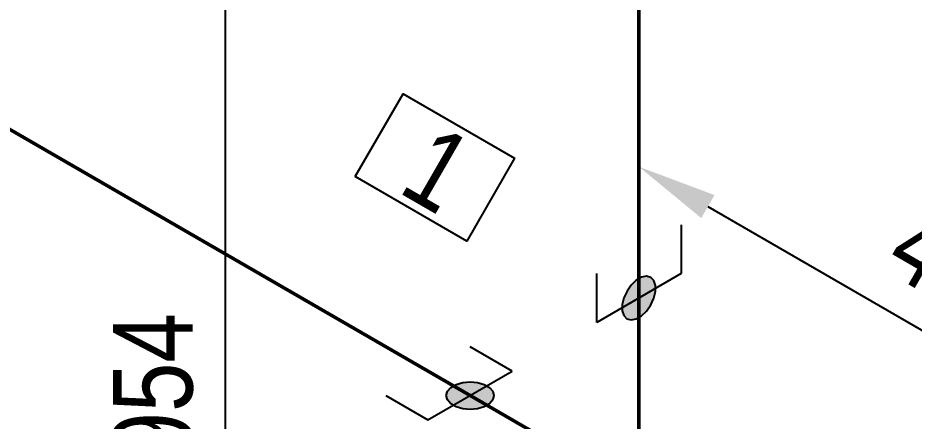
# Model space of a CAD drawing. Header units: millimetres. Extents: x 0 to 594, y 0 to 420.
# Drawn here: x 265.9 to 294.05, y 197.93 to 210.58 of the extents above; entities that cross this region are included whole.
import ezdxf
from ezdxf.enums import TextEntityAlignment as Align

# ---------------------------------------------------------------- set-up
doc = ezdxf.new("R2010")
doc.units = ezdxf.units.MM
doc.header["$LTSCALE"] = 0.25
for name, color, linetype in [('용접', 1, 'Continuous'), ('주석', 7, 'Continuous'), ('치수', 1, 'Continuous')]:
    doc.layers.add(name, color=color, linetype=linetype)
doc.layers.add('파이프 작은 보어', color=30, linetype='Continuous', lineweight=50)
doc.styles.add('AdskIsoAnnotation', font='arial.ttf', dxfattribs={"width": 0.8, "height": 1})
doc.styles.add('AdskIsoMetric', font='arial.ttf', dxfattribs={"width": 0.8, "height": 2.5})
doc.styles.add('AdskIsoMetric-30', font='arial.ttf', dxfattribs={"width": 0.8, "height": 2.5})
doc.styles.add('AdskIsoMetric30', font='arial.ttf', dxfattribs={"width": 0.8, "oblique": 30, "height": 2.5})
doc.dimstyles.new('AdskIsoMetric', dxfattribs={"dimtxt": 2.5, "dimasz": 2.5, "dimexe": 1, "dimexo": 2, "dimgap": 0.8, "dimtad": 1, "dimdec": 0, "dimrnd": 1, "dimzin": 0, "dimdsep": 46, "dimtxsty": 'AdskIsoMetric', "dimcen": 0, "dimclrt": 7, "dimadec": 0, "dimazin": 0, "dimtfac": 1, "dimtdec": 0, "dimtmove": 1, "dimatfit": 3, "dimfxl": 0, "dimfrac": 2, "dimtolj": 1, "dimtzin": 0, "dimarcsym": 0})

# ---------------------------------------------------------------- blocks, each defined once
blk = doc.blocks.new('*D61')
at = {"layer": 'Defpoints', "color": 0}
for p in [(285.408, 220.911), (307.272, 208.287), (307.272, 193.287)]:
    blk.add_point(p, dxfattribs=at)
at = {"layer": '치수', "color": 0, "lineweight": -2}
for p, q in [((307.272, 205.978), (307.272, 192.133)), ((287.573, 204.661), (305.107, 194.537))]:
    blk.add_line(p, q, dxfattribs=at)
at = {"layer": '치수', "color": 0}
for points in [[(287.782, 205.022), (287.365, 204.3), (285.408, 205.911)], [(305.316, 194.898), (304.899, 194.177), (307.272, 193.287)]]:
    blk.add_solid(points, dxfattribs=at)
at = {"layer": '치수', "color": 7, "insert": (296.34, 202.216), "char_height": 2.5, "attachment_point": 5, "rotation": 330, "style": 'AdskIsoMetric-30'}
blk.add_mtext('\\A1;4514', dxfattribs=at)
blk = doc.blocks.new('*D62')
at = {"layer": 'Defpoints', "color": 0}
for p in [(285.408, 220.911), (272.418, 213.411), (285.408, 195.664)]:
    blk.add_point(p, dxfattribs=at)
at = {"layer": '치수', "color": 0, "lineweight": -2}
for p, q in [((283.408, 219.756), (271.418, 212.833)), ((272.418, 190.664), (272.418, 210.911)), ((283.408, 194.509), (271.418, 187.587))]:
    blk.add_line(p, q, dxfattribs=at)
at = {"layer": '치수', "color": 0}
for points in [[(272.001, 210.911), (272.835, 210.911), (272.418, 213.411)], [(272.001, 190.664), (272.835, 190.664), (272.418, 188.164)]]:
    blk.add_solid(points, dxfattribs=at)
at = {"layer": '치수', "color": 7, "insert": (270.152, 198.209), "char_height": 2.5, "attachment_point": 5, "rotation": 90, "style": 'AdskIsoMetric-30'}
blk.add_mtext('\\A1;3954', dxfattribs=at)
blk = doc.blocks.new('*D63')
at = {"layer": 'Defpoints', "color": 0}
for p in [(257.345, 211.866), (285.408, 195.664), (272.418, 188.164)]:
    blk.add_point(p, dxfattribs=at)
at = {"layer": '치수', "color": 0, "lineweight": -2}
for p, q in [((255.345, 210.712), (243.355, 203.789)), ((246.52, 203.116), (270.253, 189.414)), ((283.408, 194.509), (271.418, 187.587))]:
    blk.add_line(p, q, dxfattribs=at)
at = {"layer": '치수', "color": 0}
for points in [[(246.728, 203.477), (246.311, 202.756), (244.355, 204.366)], [(270.461, 189.775), (270.044, 189.053), (272.418, 188.164)]]:
    blk.add_solid(points, dxfattribs=at)
at = {"layer": '치수', "color": 7, "insert": (260.873, 197.447), "char_height": 2.5, "attachment_point": 5, "rotation": 330, "style": 'AdskIsoMetric30'}
blk.add_mtext('\\A1;2789', dxfattribs=at)
blk = doc.blocks.new('엘보우-4-Iso2DSkew90')
at = {"color": 0, "linetype": 'ByBlock', "lineweight": -2, "extrusion": (-0.707107, -0.408248, 0.57735)}
for p, q in [((0, 0), (0, 6.124)), ((-5.303, 3.062), (0, 0)), ((0, 0), (0, 0))]:
    blk.add_line(p, q, dxfattribs=at)
blk = doc.blocks.new('SocketWeld-2-IsoRight')
blk.add_hatch(color=256).paths.add_polyline_path([(0.0055, -0.0435), (0.0057, -0.0436), (0.006, -0.0436), (0.0062, -0.0436), (0.0064, -0.0437), (0.0066, -0.0437), (0.0068, -0.0438), (0.007, -0.0438), (0.0072, -0.0439), (0.0075, -0.0439), (0.0077, -0.0439), (0.0079, -0.044), (0.0081, -0.044), (0.0083, -0.0441), (0.0085, -0.0441), (0.0088, -0.0442), (0.009, -0.0442), (0.0092, -0.0443), (0.0094, -0.0443), (0.0096, -0.0443), (0.0098, -0.0444), (0.01, -0.0444), (0.0103, -0.0445), (0.0105, -0.0445), (0.0107, -0.0446), (0.0109, -0.0446), (0.0111, -0.0446), (0.0113, -0.0447), (0.0115, -0.0447), (0.0118, -0.0448), (0.012, -0.0448), (0.0122, -0.0449), (0.0124, -0.0449), (0.0126, -0.0449), (0.0128, -0.045), (0.013, -0.045), (0.0133, -0.0451), (0.0135, -0.0451), (0.0137, -0.0452), (0.0139, -0.0452), (0.0141, -0.0453), (0.0143, -0.0453), (0.0145, -0.0453), (0.0148, -0.0454), (0.015, -0.0454), (0.0152, -0.0455), (0.0154, -0.0455), (0.0156, -0.0456), (0.0158, -0.0456), (0.0161, -0.0456), (0.0161, -0.0456), (0.0162, -0.0456), (0.0164, -0.0455), (0.0166, -0.0455), (0.0168, -0.0455), (0.017, -0.0454), (0.0171, -0.0454), (0.0173, -0.0453), (0.0175, -0.0453), (0.0177, -0.0452), (0.0179, -0.0452), (0.0181, -0.0451), (0.0182, -0.0451), (0.0184, -0.045), (0.0186, -0.045), (0.0188, -0.0449), (0.019, -0.0449), (0.0192, -0.0448), (0.0193, -0.0448), (0.0195, -0.0447), (0.0197, -0.0447), (0.0199, -0.0446), (0.0201, -0.0446), (0.0203, -0.0445), (0.0204, -0.0445), (0.0206, -0.0444), (0.0208, -0.0444), (0.021, -0.0444), (0.0212, -0.0443), (0.0213, -0.0443), (0.0215, -0.0442), (0.0217, -0.0442), (0.0219, -0.0441), (0.0221, -0.0441), (0.0223, -0.044), (0.0224, -0.044), (0.0226, -0.0439), (0.0228, -0.0439), (0.023, -0.0438), (0.0232, -0.0438), (0.0234, -0.0437), (0.0235, -0.0437), (0.0237, -0.0436), (0.0239, -0.0436), (0.0241, -0.0435), (0.0243, -0.0435), (0.0245, -0.0434), (0.0246, -0.0434), (0.0248, -0.0433), (0.025, -0.0433), (0.025, -0.0433), (0.0251, -0.0432), (0.0253, -0.043), (0.0254, -0.0429), (0.0255, -0.0428), (0.0257, -0.0426), (0.0258, -0.0425), (0.0259, -0.0424), (0.0261, -0.0422), (0.0262, -0.0421), (0.0263, -0.042), (0.0265, -0.0418), (0.0266, -0.0417), (0.0267, -0.0416), (0.0269, -0.0414), (0.027, -0.0413), (0.0271, -0.0412), (0.0273, -0.041), (0.0274, -0.0409), (0.0275, -0.0408), (0.0277, -0.0406), (0.0278, -0.0405), (0.0279, -0.0403), (0.0281, -0.0402), (0.0282, -0.0401), (0.0283, -0.0399), (0.0284, -0.0398), (0.0286, -0.0397), (0.0287, -0.0395), (0.0288, -0.0394), (0.029, -0.0393), (0.0291, -0.0391), (0.0292, -0.039), (0.0294, -0.0389), (0.0295, -0.0387), (0.0296, -0.0386), (0.0298, -0.0385), (0.0299, -0.0383), (0.03, -0.0382), (0.0302, -0.0381), (0.0303, -0.0379), (0.0304, -0.0378), (0.0306, -0.0377), (0.0307, -0.0375), (0.0308, -0.0374), (0.031, -0.0373), (0.0311, -0.0371), (0.0312, -0.037), (0.0314, -0.0369), (0.0315, -0.0367), (0.0315, -0.0367), (0.0316, -0.0365), (0.0316, -0.0363), (0.0317, -0.0361), (0.0318, -0.0359), (0.0319, -0.0357), (0.0319, -0.0355), (0.032, -0.0353), (0.0321, -0.0351), (0.0321, -0.0349), (0.0322, -0.0346), (0.0323, -0.0344), (0.0323, -0.0342), (0.0324, -0.034), (0.0325, -0.0338), (0.0325, -0.0336), (0.0326, -0.0334), (0.0327, -0.0332), (0.0328, -0.033), (0.0328, -0.0328), (0.0329, -0.0326), (0.033, -0.0324), (0.033, -0.0322), (0.0331, -0.0319), (0.0332, -0.0317), (0.0332, -0.0315), (0.0333, -0.0313), (0.0334, -0.0311), (0.0335, -0.0309), (0.0335, -0.0307), (0.0336, -0.0305), (0.0337, -0.0303), (0.0337, -0.0301), (0.0338, -0.0299), (0.0339, -0.0297), (0.0339, -0.0295), (0.034, -0.0292), (0.0341, -0.029), (0.0342, -0.0288), (0.0342, -0.0286), (0.0343, -0.0284), (0.0344, -0.0282), (0.0344, -0.028), (0.0345, -0.0278), (0.0346, -0.0276), (0.0346, -0.0274), (0.0347, -0.0272), (0.0348, -0.027), (0.0349, -0.0268), (0.0349, -0.0265), (0.0349, -0.0265), (0.0349, -0.0263), (0.0349, -0.026), (0.0349, -0.0258), (0.0349, -0.0255), (0.0349, -0.0252), (0.0349, -0.025), (0.0349, -0.0247), (0.0349, -0.0245), (0.0349, -0.0242), (0.0349, -0.0239), (0.0349, -0.0237), (0.0349, -0.0234), (0.0349, -0.0232), (0.0349, -0.0229), (0.0349, -0.0226), (0.0349, -0.0224), (0.0349, -0.0221), (0.0349, -0.0219), (0.0349, -0.0216), (0.0349, -0.0213), (0.0349, -0.0211), (0.0349, -0.0208), (0.0349, -0.0206), (0.0349, -0.0203), (0.0349, -0.02), (0.0349, -0.0198), (0.0349, -0.0195), (0.0349, -0.0192), (0.0349, -0.019), (0.0349, -0.0187), (0.0349, -0.0185), (0.0349, -0.0182), (0.0349, -0.0179), (0.0349, -0.0177), (0.0349, -0.0174), (0.0349, -0.0172), (0.0349, -0.0169), (0.0349, -0.0166), (0.0349, -0.0164), (0.0349, -0.0161), (0.0349, -0.0159), (0.0349, -0.0156), (0.0349, -0.0153), (0.0349, -0.0151), (0.0349, -0.0148), (0.0349, -0.0146), (0.0349, -0.0143), (0.0349, -0.014), (0.0349, -0.0138), (0.0349, -0.0138), (0.0349, -0.0135), (0.0348, -0.0132), (0.0347, -0.0129), (0.0346, -0.0126), (0.0346, -0.0123), (0.0345, -0.012), (0.0344, -0.0118), (0.0344, -0.0115), (0.0343, -0.0112), (0.0342, -0.0109), (0.0342, -0.0106), (0.0341, -0.0103), (0.034, -0.01), (0.0339, -0.0097), (0.0339, -0.0095), (0.0338, -0.0092), (0.0337, -0.0089), (0.0337, -0.0086), (0.0336, -0.0083), (0.0335, -0.008), (0.0335, -0.0077), (0.0334, -0.0074), (0.0333, -0.0071), (0.0332, -0.0069), (0.0332, -0.0066), (0.0331, -0.0063), (0.033, -0.006), (0.033, -0.0057), (0.0329, -0.0054), (0.0328, -0.0051), (0.0328, -0.0048), (0.0327, -0.0046), (0.0326, -0.0043), (0.0325, -0.004), (0.0325, -0.0037), (0.0324, -0.0034), (0.0323, -0.0031), (0.0323, -0.0028), (0.0322, -0.0025), (0.0321, -0.0022), (0.0321, -0.002), (0.032, -0.0017), (0.0319, -0.0014), (0.0319, -0.0011), (0.0318, -0.0008), (0.0317, -0.0005), (0.0316, -0.0002), (0.0316, 0.0001), (0.0315, 0.0003), (0.0315, 0.0003), (0.0314, 0.0006), (0.0312, 0.0009), (0.0311, 0.0012), (0.031, 0.0015), (0.0308, 0.0018), (0.0307, 0.0021), (0.0306, 0.0024), (0.0304, 0.0026), (0.0303, 0.0029), (0.0302, 0.0032), (0.03, 0.0035), (0.0299, 0.0038), (0.0298, 0.0041), (0.0296, 0.0044), (0.0295, 0.0047), (0.0294, 0.0049), (0.0292, 0.0052), (0.0291, 0.0055), (0.029, 0.0058), (0.0288, 0.0061), (0.0287, 0.0064), (0.0286, 0.0067), (0.0284, 0.007), (0.0283, 0.0072), (0.0282, 0.0075), (0.0281, 0.0078), (0.0279, 0.0081), (0.0278, 0.0084), (0.0277, 0.0087), (0.0275, 0.009), (0.0274, 0.0093), (0.0273, 0.0095), (0.0271, 0.0098), (0.027, 0.0101), (0.0269, 0.0104), (0.0267, 0.0107), (0.0266, 0.011), (0.0265, 0.0113), (0.0263, 0.0116), (0.0262, 0.0118), (0.0261, 0.0121), (0.0259, 0.0124), (0.0258, 0.0127), (0.0257, 0.013), (0.0255, 0.0133), (0.0254, 0.0136), (0.0253, 0.0139), (0.0251, 0.0141), (0.025, 0.0144), (0.025, 0.0144), (0.0248, 0.0147), (0.0246, 0.015), (0.0245, 0.0152), (0.0243, 0.0155), (0.0241, 0.0157), (0.0239, 0.016), (0.0237, 0.0162), (0.0235, 0.0165), (0.0234, 0.0168), (0.0232, 0.017), (0.023, 0.0173), (0.0228, 0.0175), (0.0226, 0.0178), (0.0224, 0.0181), (0.0223, 0.0183), (0.0221, 0.0186), (0.0219, 0.0188), (0.0217, 0.0191), (0.0215, 0.0193), (0.0213, 0.0196), (0.0212, 0.0199), (0.021, 0.0201), (0.0208, 0.0204), (0.0206, 0.0206), (0.0204, 0.0209), (0.0203, 0.0212), (0.0201, 0.0214), (0.0199, 0.0217), (0.0197, 0.0219), (0.0195, 0.0222), (0.0193, 0.0225), (0.0192, 0.0227), (0.019, 0.023), (0.0188, 0.0232), (0.0186, 0.0235), (0.0184, 0.0237), (0.0182, 0.024), (0.0181, 0.0243), (0.0179, 0.0245), (0.0177, 0.0248), (0.0175, 0.025), (0.0173, 0.0253), (0.0171, 0.0256), (0.017, 0.0258), (0.0168, 0.0261), (0.0166, 0.0263), (0.0164, 0.0266), (0.0162, 0.0268), (0.0161, 0.0271), (0.0161, 0.0271), (0.0158, 0.0273), (0.0156, 0.0275), (0.0154, 0.0277), (0.0152, 0.0279), (0.015, 0.0281), (0.0148, 0.0283), (0.0145, 0.0285), (0.0143, 0.0287), (0.0141, 0.0289), (0.0139, 0.0292), (0.0137, 0.0294), (0.0135, 0.0296), (0.0133, 0.0298), (0.013, 0.03), (0.0128, 0.0302), (0.0126, 0.0304), (0.0124, 0.0306), (0.0122, 0.0308), (0.012, 0.031), (0.0118, 0.0312), (0.0115, 0.0314), (0.0113, 0.0316), (0.0111, 0.0318), (0.0109, 0.032), (0.0107, 0.0322), (0.0105, 0.0324), (0.0103, 0.0326), (0.01, 0.0328), (0.0098, 0.033), (0.0096, 0.0332), (0.0094, 0.0334), (0.0092, 0.0337), (0.009, 0.0339), (0.0088, 0.0341), (0.0085, 0.0343), (0.0083, 0.0345), (0.0081, 0.0347), (0.0079, 0.0349), (0.0077, 0.0351), (0.0075, 0.0353), (0.0072, 0.0355), (0.007, 0.0357), (0.0068, 0.0359), (0.0066, 0.0361), (0.0064, 0.0363), (0.0062, 0.0365), (0.006, 0.0367), (0.0057, 0.0369), (0.0055, 0.0371), (0.0055, 0.0371), (0.0053, 0.0373), (0.0051, 0.0374), (0.0049, 0.0375), (0.0046, 0.0377), (0.0044, 0.0378), (0.0042, 0.0379), (0.004, 0.038), (0.0037, 0.0382), (0.0035, 0.0383), (0.0033, 0.0384), (0.003, 0.0386), (0.0028, 0.0387), (0.0026, 0.0388), (0.0024, 0.039), (0.0021, 0.0391), (0.0019, 0.0392), (0.0017, 0.0393), (0.0015, 0.0395), (0.0012, 0.0396), (0.001, 0.0397), (0.0008, 0.0399), (0.0006, 0.04), (0.0003, 0.0401), (0.0001, 0.0403), (-0.0001, 0.0404), (-0.0003, 0.0405), (-0.0006, 0.0406), (-0.0008, 0.0408), (-0.001, 0.0409), (-0.0012, 0.041), (-0.0015, 0.0412), (-0.0017, 0.0413), (-0.0019, 0.0414), (-0.0021, 0.0416), (-0.0024, 0.0417), (-0.0026, 0.0418), (-0.0028, 0.042), (-0.003, 0.0421), (-0.0033, 0.0422), (-0.0035, 0.0423), (-0.0037, 0.0425), (-0.004, 0.0426), (-0.0042, 0.0427), (-0.0044, 0.0429), (-0.0046, 0.043), (-0.0049, 0.0431), (-0.0051, 0.0433), (-0.0053, 0.0434), (-0.0055, 0.0435), (-0.0055, 0.0435), (-0.0057, 0.0436), (-0.006, 0.0436), (-0.0062, 0.0436), (-0.0064, 0.0437), (-0.0066, 0.0437), (-0.0068, 0.0438), (-0.007, 0.0438), (-0.0072, 0.0439), (-0.0075, 0.0439), (-0.0077, 0.0439), (-0.0079, 0.044), (-0.0081, 0.044), (-0.0083, 0.0441), (-0.0085, 0.0441), (-0.0088, 0.0442), (-0.009, 0.0442), (-0.0092, 0.0443), (-0.0094, 0.0443), (-0.0096, 0.0443), (-0.0098, 0.0444), (-0.01, 0.0444), (-0.0103, 0.0445), (-0.0105, 0.0445), (-0.0107, 0.0446), (-0.0109, 0.0446), (-0.0111, 0.0446), (-0.0113, 0.0447), (-0.0115, 0.0447), (-0.0118, 0.0448), (-0.012, 0.0448), (-0.0122, 0.0449), (-0.0124, 0.0449), (-0.0126, 0.0449), (-0.0128, 0.045), (-0.013, 0.045), (-0.0133, 0.0451), (-0.0135, 0.0451), (-0.0137, 0.0452), (-0.0139, 0.0452), (-0.0141, 0.0453), (-0.0143, 0.0453), (-0.0145, 0.0453), (-0.0148, 0.0454), (-0.015, 0.0454), (-0.0152, 0.0455), (-0.0154, 0.0455), (-0.0156, 0.0456), (-0.0158, 0.0456), (-0.0161, 0.0456), (-0.0161, 0.0456), (-0.0162, 0.0456), (-0.0164, 0.0455), (-0.0166, 0.0455), (-0.0168, 0.0455), (-0.017, 0.0454), (-0.0171, 0.0454), (-0.0173, 0.0453), (-0.0175, 0.0453), (-0.0177, 0.0452), (-0.0179, 0.0452), (-0.0181, 0.0451), (-0.0182, 0.0451), (-0.0184, 0.045), (-0.0186, 0.045), (-0.0188, 0.0449), (-0.019, 0.0449), (-0.0192, 0.0448), (-0.0193, 0.0448), (-0.0195, 0.0447), (-0.0197, 0.0447), (-0.0199, 0.0446), (-0.0201, 0.0446), (-0.0203, 0.0445), (-0.0204, 0.0445), (-0.0206, 0.0444), (-0.0208, 0.0444), (-0.021, 0.0444), (-0.0212, 0.0443), (-0.0213, 0.0443), (-0.0215, 0.0442), (-0.0217, 0.0442), (-0.0219, 0.0441), (-0.0221, 0.0441), (-0.0223, 0.044), (-0.0224, 0.044), (-0.0226, 0.0439), (-0.0228, 0.0439), (-0.023, 0.0438), (-0.0232, 0.0438), (-0.0234, 0.0437), (-0.0235, 0.0437), (-0.0237, 0.0436), (-0.0239, 0.0436), (-0.0241, 0.0435), (-0.0243, 0.0435), (-0.0245, 0.0434), (-0.0246, 0.0434), (-0.0248, 0.0433), (-0.025, 0.0433), (-0.025, 0.0433), (-0.0251, 0.0432), (-0.0253, 0.043), (-0.0254, 0.0429), (-0.0255, 0.0428), (-0.0257, 0.0426), (-0.0258, 0.0425), (-0.0259, 0.0424), (-0.0261, 0.0422), (-0.0262, 0.0421), (-0.0263, 0.042), (-0.0265, 0.0418), (-0.0266, 0.0417), (-0.0267, 0.0416), (-0.0269, 0.0414), (-0.027, 0.0413), (-0.0271, 0.0412), (-0.0273, 0.041), (-0.0274, 0.0409), (-0.0275, 0.0408), (-0.0277, 0.0406), (-0.0278, 0.0405), (-0.0279, 0.0403), (-0.0281, 0.0402), (-0.0282, 0.0401), (-0.0283, 0.0399), (-0.0284, 0.0398), (-0.0286, 0.0397), (-0.0287, 0.0395), (-0.0288, 0.0394), (-0.029, 0.0393), (-0.0291, 0.0391), (-0.0292, 0.039), (-0.0294, 0.0389), (-0.0295, 0.0387), (-0.0296, 0.0386), (-0.0298, 0.0385), (-0.0299, 0.0383), (-0.03, 0.0382), (-0.0302, 0.0381), (-0.0303, 0.0379), (-0.0304, 0.0378), (-0.0306, 0.0377), (-0.0307, 0.0375), (-0.0308, 0.0374), (-0.031, 0.0373), (-0.0311, 0.0371), (-0.0312, 0.037), (-0.0314, 0.0369), (-0.0315, 0.0367), (-0.0315, 0.0367), (-0.0316, 0.0365), (-0.0316, 0.0363), (-0.0317, 0.0361), (-0.0318, 0.0359), (-0.0319, 0.0357), (-0.0319, 0.0355), (-0.032, 0.0353), (-0.0321, 0.0351), (-0.0321, 0.0349), (-0.0322, 0.0346), (-0.0323, 0.0344), (-0.0323, 0.0342), (-0.0324, 0.034), (-0.0325, 0.0338), (-0.0325, 0.0336), (-0.0326, 0.0334), (-0.0327, 0.0332), (-0.0328, 0.033), (-0.0328, 0.0328), (-0.0329, 0.0326), (-0.033, 0.0324), (-0.033, 0.0322), (-0.0331, 0.0319), (-0.0332, 0.0317), (-0.0332, 0.0315), (-0.0333, 0.0313), (-0.0334, 0.0311), (-0.0335, 0.0309), (-0.0335, 0.0307), (-0.0336, 0.0305), (-0.0337, 0.0303), (-0.0337, 0.0301), (-0.0338, 0.0299), (-0.0339, 0.0297), (-0.0339, 0.0295), (-0.034, 0.0292), (-0.0341, 0.029), (-0.0342, 0.0288), (-0.0342, 0.0286), (-0.0343, 0.0284), (-0.0344, 0.0282), (-0.0344, 0.028), (-0.0345, 0.0278), (-0.0346, 0.0276), (-0.0346, 0.0274), (-0.0347, 0.0272), (-0.0348, 0.027), (-0.0349, 0.0268), (-0.0349, 0.0265), (-0.0349, 0.0265), (-0.0349, 0.0263), (-0.0349, 0.026), (-0.0349, 0.0258), (-0.0349, 0.0255), (-0.0349, 0.0252), (-0.0349, 0.025), (-0.0349, 0.0247), (-0.0349, 0.0245), (-0.0349, 0.0242), (-0.0349, 0.0239), (-0.0349, 0.0237), (-0.0349, 0.0234), (-0.0349, 0.0232), (-0.0349, 0.0229), (-0.0349, 0.0226), (-0.0349, 0.0224), (-0.0349, 0.0221), (-0.0349, 0.0219), (-0.0349, 0.0216), (-0.0349, 0.0213), (-0.0349, 0.0211), (-0.0349, 0.0208), (-0.0349, 0.0206), (-0.0349, 0.0203), (-0.0349, 0.02), (-0.0349, 0.0198), (-0.0349, 0.0195), (-0.0349, 0.0192), (-0.0349, 0.019), (-0.0349, 0.0187), (-0.0349, 0.0185), (-0.0349, 0.0182), (-0.0349, 0.0179), (-0.0349, 0.0177), (-0.0349, 0.0174), (-0.0349, 0.0172), (-0.0349, 0.0169), (-0.0349, 0.0166), (-0.0349, 0.0164), (-0.0349, 0.0161), (-0.0349, 0.0159), (-0.0349, 0.0156), (-0.0349, 0.0153), (-0.0349, 0.0151), (-0.0349, 0.0148), (-0.0349, 0.0146), (-0.0349, 0.0143), (-0.0349, 0.014), (-0.0349, 0.0138), (-0.0349, 0.0138), (-0.0349, 0.0135), (-0.0348, 0.0132), (-0.0347, 0.0129), (-0.0346, 0.0126), (-0.0346, 0.0123), (-0.0345, 0.012), (-0.0344, 0.0118), (-0.0344, 0.0115), (-0.0343, 0.0112), (-0.0342, 0.0109), (-0.0342, 0.0106), (-0.0341, 0.0103), (-0.034, 0.01), (-0.0339, 0.0097), (-0.0339, 0.0095), (-0.0338, 0.0092), (-0.0337, 0.0089), (-0.0337, 0.0086), (-0.0336, 0.0083), (-0.0335, 0.008), (-0.0335, 0.0077), (-0.0334, 0.0074), (-0.0333, 0.0071), (-0.0332, 0.0069), (-0.0332, 0.0066), (-0.0331, 0.0063), (-0.033, 0.006), (-0.033, 0.0057), (-0.0329, 0.0054), (-0.0328, 0.0051), (-0.0328, 0.0048), (-0.0327, 0.0046), (-0.0326, 0.0043), (-0.0325, 0.004), (-0.0325, 0.0037), (-0.0324, 0.0034), (-0.0323, 0.0031), (-0.0323, 0.0028), (-0.0322, 0.0025), (-0.0321, 0.0022), (-0.0321, 0.002), (-0.032, 0.0017), (-0.0319, 0.0014), (-0.0319, 0.0011), (-0.0318, 0.0008), (-0.0317, 0.0005), (-0.0316, 0.0002), (-0.0316, -0.0001), (-0.0315, -0.0003), (-0.0315, -0.0003), (-0.0314, -0.0006), (-0.0312, -0.0009), (-0.0311, -0.0012), (-0.031, -0.0015), (-0.0308, -0.0018), (-0.0307, -0.0021), (-0.0306, -0.0024), (-0.0304, -0.0026), (-0.0303, -0.0029), (-0.0302, -0.0032), (-0.03, -0.0035), (-0.0299, -0.0038), (-0.0298, -0.0041), (-0.0296, -0.0044), (-0.0295, -0.0047), (-0.0294, -0.0049), (-0.0292, -0.0052), (-0.0291, -0.0055), (-0.029, -0.0058), (-0.0288, -0.0061), (-0.0287, -0.0064), (-0.0286, -0.0067), (-0.0284, -0.007), (-0.0283, -0.0072), (-0.0282, -0.0075), (-0.0281, -0.0078), (-0.0279, -0.0081), (-0.0278, -0.0084), (-0.0277, -0.0087), (-0.0275, -0.009), (-0.0274, -0.0093), (-0.0273, -0.0095), (-0.0271, -0.0098), (-0.027, -0.0101), (-0.0269, -0.0104), (-0.0267, -0.0107), (-0.0266, -0.011), (-0.0265, -0.0113), (-0.0263, -0.0116), (-0.0262, -0.0118), (-0.0261, -0.0121), (-0.0259, -0.0124), (-0.0258, -0.0127), (-0.0257, -0.013), (-0.0255, -0.0133), (-0.0254, -0.0136), (-0.0253, -0.0139), (-0.0251, -0.0141), (-0.025, -0.0144), (-0.025, -0.0144), (-0.0248, -0.0147), (-0.0246, -0.015), (-0.0245, -0.0152), (-0.0243, -0.0155), (-0.0241, -0.0157), (-0.0239, -0.016), (-0.0237, -0.0162), (-0.0235, -0.0165), (-0.0234, -0.0168), (-0.0232, -0.017), (-0.023, -0.0173), (-0.0228, -0.0175), (-0.0226, -0.0178), (-0.0224, -0.0181), (-0.0223, -0.0183), (-0.0221, -0.0186), (-0.0219, -0.0188), (-0.0217, -0.0191), (-0.0215, -0.0193), (-0.0213, -0.0196), (-0.0212, -0.0199), (-0.021, -0.0201), (-0.0208, -0.0204), (-0.0206, -0.0206), (-0.0204, -0.0209), (-0.0203, -0.0212), (-0.0201, -0.0214), (-0.0199, -0.0217), (-0.0197, -0.0219), (-0.0195, -0.0222), (-0.0193, -0.0225), (-0.0192, -0.0227), (-0.019, -0.023), (-0.0188, -0.0232), (-0.0186, -0.0235), (-0.0184, -0.0237), (-0.0182, -0.024), (-0.0181, -0.0243), (-0.0179, -0.0245), (-0.0177, -0.0248), (-0.0175, -0.025), (-0.0173, -0.0253), (-0.0171, -0.0256), (-0.017, -0.0258), (-0.0168, -0.0261), (-0.0166, -0.0263), (-0.0164, -0.0266), (-0.0162, -0.0268), (-0.0161, -0.0271), (-0.0161, -0.0271), (-0.0158, -0.0273), (-0.0156, -0.0275), (-0.0154, -0.0277), (-0.0152, -0.0279), (-0.015, -0.0281), (-0.0148, -0.0283), (-0.0145, -0.0285), (-0.0143, -0.0287), (-0.0141, -0.0289), (-0.0139, -0.0292), (-0.0137, -0.0294), (-0.0135, -0.0296), (-0.0133, -0.0298), (-0.013, -0.03), (-0.0128, -0.0302), (-0.0126, -0.0304), (-0.0124, -0.0306), (-0.0122, -0.0308), (-0.012, -0.031), (-0.0118, -0.0312), (-0.0115, -0.0314), (-0.0113, -0.0316), (-0.0111, -0.0318), (-0.0109, -0.032), (-0.0107, -0.0322), (-0.0105, -0.0324), (-0.0103, -0.0326), (-0.01, -0.0328), (-0.0098, -0.033), (-0.0096, -0.0332), (-0.0094, -0.0334), (-0.0092, -0.0337), (-0.009, -0.0339), (-0.0088, -0.0341), (-0.0085, -0.0343), (-0.0083, -0.0345), (-0.0081, -0.0347), (-0.0079, -0.0349), (-0.0077, -0.0351), (-0.0075, -0.0353), (-0.0072, -0.0355), (-0.007, -0.0357), (-0.0068, -0.0359), (-0.0066, -0.0361), (-0.0064, -0.0363), (-0.0062, -0.0365), (-0.006, -0.0367), (-0.0057, -0.0369), (-0.0055, -0.0371), (-0.0055, -0.0371), (-0.0053, -0.0373), (-0.0051, -0.0374), (-0.0049, -0.0375), (-0.0046, -0.0377), (-0.0044, -0.0378), (-0.0042, -0.0379), (-0.004, -0.038), (-0.0037, -0.0382), (-0.0035, -0.0383), (-0.0033, -0.0384), (-0.003, -0.0386), (-0.0028, -0.0387), (-0.0026, -0.0388), (-0.0024, -0.039), (-0.0021, -0.0391), (-0.0019, -0.0392), (-0.0017, -0.0393), (-0.0015, -0.0395), (-0.0012, -0.0396), (-0.001, -0.0397), (-0.0008, -0.0399), (-0.0006, -0.04), (-0.0003, -0.0401), (-0.0001, -0.0403), (0.0001, -0.0404), (0.0003, -0.0405), (0.0006, -0.0406), (0.0008, -0.0408), (0.001, -0.0409), (0.0012, -0.041), (0.0015, -0.0412), (0.0017, -0.0413), (0.0019, -0.0414), (0.0021, -0.0416), (0.0024, -0.0417), (0.0026, -0.0418), (0.0028, -0.042), (0.003, -0.0421), (0.0033, -0.0422), (0.0035, -0.0423), (0.0037, -0.0425), (0.004, -0.0426), (0.0042, -0.0427), (0.0044, -0.0429), (0.0046, -0.043), (0.0049, -0.0431), (0.0051, -0.0433), (0.0053, -0.0434)], flags=0)
at = {"color": 0, "linetype": 'ByBlock', "lineweight": -2, "extrusion": (-0.707107, -0.408248, 0.57735)}
for p, q in [((-0.0884, 0.1531), (0, 0.1021)), ((0, 0.1021), (0, -0.1021)), ((-0.025, 0.0433), (-0.0315, 0.0367)), ((-0.0161, 0.0456), (-0.025, 0.0433)), ((-0.0055, 0.0435), (-0.0161, 0.0456)), ((0.0055, 0.0371), (-0.0055, 0.0435)), ((-0.0315, 0.0367), (-0.0349, 0.0265)), ((-0.0349, 0.0265), (-0.0349, 0.0138)), ((0.0161, 0.0271), (0.0055, 0.0371)), ((0.025, 0.0144), (0.0161, 0.0271)), ((-0.0349, 0.0138), (-0.0315, -0.0003)), ((0.0315, 0.0003), (0.025, 0.0144)), ((0.0349, -0.0138), (0.0315, 0.0003)), ((-0.0315, -0.0003), (-0.025, -0.0144)), ((-0.025, -0.0144), (-0.0161, -0.0271)), ((0.0349, -0.0265), (0.0349, -0.0138)), ((-0.0161, -0.0271), (-0.0055, -0.0371)), ((-0.0055, -0.0371), (0.0055, -0.0435)), ((0.025, -0.0433), (0.0315, -0.0367)), ((0.0315, -0.0367), (0.0349, -0.0265)), ((0, -0.1021), (-0.0884, -0.051)), ((0.0055, -0.0435), (0.0161, -0.0456)), ((0.0161, -0.0456), (0.025, -0.0433))]:
    blk.add_line(p, q, dxfattribs=at)
blk = doc.blocks.new('SocketWeld-2-IsoLeft')
blk.add_hatch(color=256).paths.add_polyline_path([(0.0405, 0.017), (0.0406, 0.0168), (0.0407, 0.0166), (0.0409, 0.0165), (0.041, 0.0163), (0.0412, 0.0161), (0.0413, 0.016), (0.0415, 0.0158), (0.0416, 0.0157), (0.0418, 0.0155), (0.0419, 0.0153), (0.042, 0.0152), (0.0422, 0.015), (0.0423, 0.0148), (0.0425, 0.0147), (0.0426, 0.0145), (0.0428, 0.0143), (0.0429, 0.0142), (0.0431, 0.014), (0.0432, 0.0138), (0.0433, 0.0137), (0.0435, 0.0135), (0.0436, 0.0134), (0.0438, 0.0132), (0.0439, 0.013), (0.0441, 0.0129), (0.0442, 0.0127), (0.0444, 0.0125), (0.0445, 0.0124), (0.0447, 0.0122), (0.0448, 0.012), (0.0449, 0.0119), (0.0451, 0.0117), (0.0452, 0.0115), (0.0454, 0.0114), (0.0455, 0.0112), (0.0457, 0.0111), (0.0458, 0.0109), (0.046, 0.0107), (0.0461, 0.0106), (0.0462, 0.0104), (0.0464, 0.0102), (0.0465, 0.0101), (0.0467, 0.0099), (0.0468, 0.0097), (0.047, 0.0096), (0.0471, 0.0094), (0.0473, 0.0092), (0.0474, 0.0091), (0.0476, 0.0089), (0.0476, 0.0089), (0.0476, 0.0087), (0.0477, 0.0086), (0.0477, 0.0084), (0.0478, 0.0082), (0.0478, 0.008), (0.0479, 0.0078), (0.0479, 0.0076), (0.048, 0.0075), (0.048, 0.0073), (0.0481, 0.0071), (0.0481, 0.0069), (0.0482, 0.0067), (0.0482, 0.0066), (0.0483, 0.0064), (0.0483, 0.0062), (0.0484, 0.006), (0.0484, 0.0058), (0.0485, 0.0056), (0.0485, 0.0055), (0.0486, 0.0053), (0.0486, 0.0051), (0.0487, 0.0049), (0.0487, 0.0047), (0.0488, 0.0046), (0.0488, 0.0044), (0.0489, 0.0042), (0.0489, 0.004), (0.049, 0.0038), (0.049, 0.0036), (0.0491, 0.0035), (0.0491, 0.0033), (0.0492, 0.0031), (0.0492, 0.0029), (0.0493, 0.0027), (0.0493, 0.0025), (0.0494, 0.0024), (0.0494, 0.0022), (0.0495, 0.002), (0.0495, 0.0018), (0.0496, 0.0016), (0.0496, 0.0015), (0.0497, 0.0013), (0.0497, 0.0011), (0.0498, 0.0009), (0.0498, 0.0007), (0.0499, 0.0005), (0.0499, 0.0004), (0.05, 0.0002), (0.05, 0), (0.05, 0), (0.05, -0.0002), (0.0499, -0.0004), (0.0499, -0.0005), (0.0498, -0.0007), (0.0498, -0.0009), (0.0497, -0.0011), (0.0497, -0.0013), (0.0496, -0.0015), (0.0496, -0.0016), (0.0495, -0.0018), (0.0495, -0.002), (0.0494, -0.0022), (0.0494, -0.0024), (0.0493, -0.0025), (0.0493, -0.0027), (0.0492, -0.0029), (0.0492, -0.0031), (0.0491, -0.0033), (0.0491, -0.0035), (0.049, -0.0036), (0.049, -0.0038), (0.0489, -0.004), (0.0489, -0.0042), (0.0488, -0.0044), (0.0488, -0.0046), (0.0487, -0.0047), (0.0487, -0.0049), (0.0486, -0.0051), (0.0486, -0.0053), (0.0485, -0.0055), (0.0485, -0.0056), (0.0484, -0.0058), (0.0484, -0.006), (0.0483, -0.0062), (0.0483, -0.0064), (0.0482, -0.0066), (0.0482, -0.0067), (0.0481, -0.0069), (0.0481, -0.0071), (0.048, -0.0073), (0.048, -0.0075), (0.0479, -0.0076), (0.0479, -0.0078), (0.0478, -0.008), (0.0478, -0.0082), (0.0477, -0.0084), (0.0477, -0.0086), (0.0476, -0.0087), (0.0476, -0.0089), (0.0476, -0.0089), (0.0474, -0.0091), (0.0473, -0.0092), (0.0471, -0.0094), (0.047, -0.0096), (0.0468, -0.0097), (0.0467, -0.0099), (0.0465, -0.0101), (0.0464, -0.0102), (0.0462, -0.0104), (0.0461, -0.0106), (0.046, -0.0107), (0.0458, -0.0109), (0.0457, -0.0111), (0.0455, -0.0112), (0.0454, -0.0114), (0.0452, -0.0115), (0.0451, -0.0117), (0.0449, -0.0119), (0.0448, -0.012), (0.0447, -0.0122), (0.0445, -0.0124), (0.0444, -0.0125), (0.0442, -0.0127), (0.0441, -0.0129), (0.0439, -0.013), (0.0438, -0.0132), (0.0436, -0.0134), (0.0435, -0.0135), (0.0433, -0.0137), (0.0432, -0.0138), (0.0431, -0.014), (0.0429, -0.0142), (0.0428, -0.0143), (0.0426, -0.0145), (0.0425, -0.0147), (0.0423, -0.0148), (0.0422, -0.015), (0.042, -0.0152), (0.0419, -0.0153), (0.0418, -0.0155), (0.0416, -0.0157), (0.0415, -0.0158), (0.0413, -0.016), (0.0412, -0.0161), (0.041, -0.0163), (0.0409, -0.0165), (0.0407, -0.0166), (0.0406, -0.0168), (0.0405, -0.017), (0.0405, -0.017), (0.0402, -0.0171), (0.04, -0.0172), (0.0398, -0.0174), (0.0395, -0.0175), (0.0393, -0.0176), (0.0391, -0.0177), (0.0389, -0.0179), (0.0386, -0.018), (0.0384, -0.0181), (0.0382, -0.0183), (0.038, -0.0184), (0.0377, -0.0185), (0.0375, -0.0187), (0.0373, -0.0188), (0.0371, -0.0189), (0.0368, -0.0191), (0.0366, -0.0192), (0.0364, -0.0193), (0.0362, -0.0194), (0.0359, -0.0196), (0.0357, -0.0197), (0.0355, -0.0198), (0.0353, -0.02), (0.035, -0.0201), (0.0348, -0.0202), (0.0346, -0.0204), (0.0344, -0.0205), (0.0341, -0.0206), (0.0339, -0.0207), (0.0337, -0.0209), (0.0335, -0.021), (0.0332, -0.0211), (0.033, -0.0213), (0.0328, -0.0214), (0.0325, -0.0215), (0.0323, -0.0217), (0.0321, -0.0218), (0.0319, -0.0219), (0.0316, -0.0221), (0.0314, -0.0222), (0.0312, -0.0223), (0.031, -0.0224), (0.0307, -0.0226), (0.0305, -0.0227), (0.0303, -0.0228), (0.0301, -0.023), (0.0298, -0.0231), (0.0296, -0.0232), (0.0294, -0.0234), (0.0294, -0.0234), (0.0291, -0.0234), (0.0288, -0.0235), (0.0285, -0.0236), (0.0283, -0.0237), (0.028, -0.0238), (0.0277, -0.0239), (0.0274, -0.0239), (0.0271, -0.024), (0.0268, -0.0241), (0.0265, -0.0242), (0.0263, -0.0243), (0.026, -0.0244), (0.0257, -0.0244), (0.0254, -0.0245), (0.0251, -0.0246), (0.0248, -0.0247), (0.0246, -0.0248), (0.0243, -0.0249), (0.024, -0.0249), (0.0237, -0.025), (0.0234, -0.0251), (0.0231, -0.0252), (0.0228, -0.0253), (0.0226, -0.0254), (0.0223, -0.0254), (0.022, -0.0255), (0.0217, -0.0256), (0.0214, -0.0257), (0.0211, -0.0258), (0.0209, -0.0259), (0.0206, -0.0259), (0.0203, -0.026), (0.02, -0.0261), (0.0197, -0.0262), (0.0194, -0.0263), (0.0191, -0.0264), (0.0189, -0.0265), (0.0186, -0.0265), (0.0183, -0.0266), (0.018, -0.0267), (0.0177, -0.0268), (0.0174, -0.0269), (0.0172, -0.027), (0.0169, -0.027), (0.0166, -0.0271), (0.0163, -0.0272), (0.016, -0.0273), (0.0157, -0.0274), (0.0155, -0.0275), (0.0155, -0.0275), (0.0151, -0.0275), (0.0148, -0.0275), (0.0145, -0.0275), (0.0142, -0.0276), (0.0139, -0.0276), (0.0136, -0.0276), (0.0132, -0.0277), (0.0129, -0.0277), (0.0126, -0.0277), (0.0123, -0.0277), (0.012, -0.0278), (0.0117, -0.0278), (0.0114, -0.0278), (0.011, -0.0279), (0.0107, -0.0279), (0.0104, -0.0279), (0.0101, -0.0279), (0.0098, -0.028), (0.0095, -0.028), (0.0091, -0.028), (0.0088, -0.0281), (0.0085, -0.0281), (0.0082, -0.0281), (0.0079, -0.0281), (0.0076, -0.0282), (0.0073, -0.0282), (0.0069, -0.0282), (0.0066, -0.0283), (0.0063, -0.0283), (0.006, -0.0283), (0.0057, -0.0283), (0.0054, -0.0284), (0.005, -0.0284), (0.0047, -0.0284), (0.0044, -0.0285), (0.0041, -0.0285), (0.0038, -0.0285), (0.0035, -0.0286), (0.0032, -0.0286), (0.0028, -0.0286), (0.0025, -0.0286), (0.0022, -0.0287), (0.0019, -0.0287), (0.0016, -0.0287), (0.0013, -0.0288), (0.0009, -0.0288), (0.0006, -0.0288), (0.0003, -0.0288), (0, -0.0289), (0, -0.0289), (-0.0003, -0.0288), (-0.0006, -0.0288), (-0.0009, -0.0288), (-0.0013, -0.0288), (-0.0016, -0.0287), (-0.0019, -0.0287), (-0.0022, -0.0287), (-0.0025, -0.0286), (-0.0028, -0.0286), (-0.0032, -0.0286), (-0.0035, -0.0286), (-0.0038, -0.0285), (-0.0041, -0.0285), (-0.0044, -0.0285), (-0.0047, -0.0284), (-0.005, -0.0284), (-0.0054, -0.0284), (-0.0057, -0.0283), (-0.006, -0.0283), (-0.0063, -0.0283), (-0.0066, -0.0283), (-0.0069, -0.0282), (-0.0073, -0.0282), (-0.0076, -0.0282), (-0.0079, -0.0281), (-0.0082, -0.0281), (-0.0085, -0.0281), (-0.0088, -0.0281), (-0.0091, -0.028), (-0.0095, -0.028), (-0.0098, -0.028), (-0.0101, -0.0279), (-0.0104, -0.0279), (-0.0107, -0.0279), (-0.011, -0.0279), (-0.0114, -0.0278), (-0.0117, -0.0278), (-0.012, -0.0278), (-0.0123, -0.0277), (-0.0126, -0.0277), (-0.0129, -0.0277), (-0.0132, -0.0277), (-0.0136, -0.0276), (-0.0139, -0.0276), (-0.0142, -0.0276), (-0.0145, -0.0275), (-0.0148, -0.0275), (-0.0151, -0.0275), (-0.0155, -0.0275), (-0.0155, -0.0275), (-0.0157, -0.0274), (-0.016, -0.0273), (-0.0163, -0.0272), (-0.0166, -0.0271), (-0.0169, -0.027), (-0.0172, -0.027), (-0.0174, -0.0269), (-0.0177, -0.0268), (-0.018, -0.0267), (-0.0183, -0.0266), (-0.0186, -0.0265), (-0.0189, -0.0265), (-0.0191, -0.0264), (-0.0194, -0.0263), (-0.0197, -0.0262), (-0.02, -0.0261), (-0.0203, -0.026), (-0.0206, -0.0259), (-0.0209, -0.0259), (-0.0211, -0.0258), (-0.0214, -0.0257), (-0.0217, -0.0256), (-0.022, -0.0255), (-0.0223, -0.0254), (-0.0226, -0.0254), (-0.0228, -0.0253), (-0.0231, -0.0252), (-0.0234, -0.0251), (-0.0237, -0.025), (-0.024, -0.0249), (-0.0243, -0.0249), (-0.0246, -0.0248), (-0.0248, -0.0247), (-0.0251, -0.0246), (-0.0254, -0.0245), (-0.0257, -0.0244), (-0.026, -0.0244), (-0.0263, -0.0243), (-0.0265, -0.0242), (-0.0268, -0.0241), (-0.0271, -0.024), (-0.0274, -0.0239), (-0.0277, -0.0239), (-0.028, -0.0238), (-0.0283, -0.0237), (-0.0285, -0.0236), (-0.0288, -0.0235), (-0.0291, -0.0234), (-0.0294, -0.0234), (-0.0294, -0.0234), (-0.0296, -0.0232), (-0.0298, -0.0231), (-0.0301, -0.023), (-0.0303, -0.0228), (-0.0305, -0.0227), (-0.0307, -0.0226), (-0.031, -0.0224), (-0.0312, -0.0223), (-0.0314, -0.0222), (-0.0316, -0.0221), (-0.0319, -0.0219), (-0.0321, -0.0218), (-0.0323, -0.0217), (-0.0325, -0.0215), (-0.0328, -0.0214), (-0.033, -0.0213), (-0.0332, -0.0211), (-0.0335, -0.021), (-0.0337, -0.0209), (-0.0339, -0.0207), (-0.0341, -0.0206), (-0.0344, -0.0205), (-0.0346, -0.0204), (-0.0348, -0.0202), (-0.035, -0.0201), (-0.0353, -0.02), (-0.0355, -0.0198), (-0.0357, -0.0197), (-0.0359, -0.0196), (-0.0362, -0.0194), (-0.0364, -0.0193), (-0.0366, -0.0192), (-0.0368, -0.0191), (-0.0371, -0.0189), (-0.0373, -0.0188), (-0.0375, -0.0187), (-0.0377, -0.0185), (-0.038, -0.0184), (-0.0382, -0.0183), (-0.0384, -0.0181), (-0.0386, -0.018), (-0.0389, -0.0179), (-0.0391, -0.0177), (-0.0393, -0.0176), (-0.0395, -0.0175), (-0.0398, -0.0174), (-0.04, -0.0172), (-0.0402, -0.0171), (-0.0405, -0.017), (-0.0405, -0.017), (-0.0406, -0.0168), (-0.0407, -0.0166), (-0.0409, -0.0165), (-0.041, -0.0163), (-0.0412, -0.0161), (-0.0413, -0.016), (-0.0415, -0.0158), (-0.0416, -0.0157), (-0.0418, -0.0155), (-0.0419, -0.0153), (-0.042, -0.0152), (-0.0422, -0.015), (-0.0423, -0.0148), (-0.0425, -0.0147), (-0.0426, -0.0145), (-0.0428, -0.0143), (-0.0429, -0.0142), (-0.0431, -0.014), (-0.0432, -0.0138), (-0.0433, -0.0137), (-0.0435, -0.0135), (-0.0436, -0.0134), (-0.0438, -0.0132), (-0.0439, -0.013), (-0.0441, -0.0129), (-0.0442, -0.0127), (-0.0444, -0.0125), (-0.0445, -0.0124), (-0.0447, -0.0122), (-0.0448, -0.012), (-0.0449, -0.0119), (-0.0451, -0.0117), (-0.0452, -0.0115), (-0.0454, -0.0114), (-0.0455, -0.0112), (-0.0457, -0.0111), (-0.0458, -0.0109), (-0.046, -0.0107), (-0.0461, -0.0106), (-0.0462, -0.0104), (-0.0464, -0.0102), (-0.0465, -0.0101), (-0.0467, -0.0099), (-0.0468, -0.0097), (-0.047, -0.0096), (-0.0471, -0.0094), (-0.0473, -0.0092), (-0.0474, -0.0091), (-0.0476, -0.0089), (-0.0476, -0.0089), (-0.0476, -0.0087), (-0.0477, -0.0086), (-0.0477, -0.0084), (-0.0478, -0.0082), (-0.0478, -0.008), (-0.0479, -0.0078), (-0.0479, -0.0076), (-0.048, -0.0075), (-0.048, -0.0073), (-0.0481, -0.0071), (-0.0481, -0.0069), (-0.0482, -0.0067), (-0.0482, -0.0066), (-0.0483, -0.0064), (-0.0483, -0.0062), (-0.0484, -0.006), (-0.0484, -0.0058), (-0.0485, -0.0056), (-0.0485, -0.0055), (-0.0486, -0.0053), (-0.0486, -0.0051), (-0.0487, -0.0049), (-0.0487, -0.0047), (-0.0488, -0.0046), (-0.0488, -0.0044), (-0.0489, -0.0042), (-0.0489, -0.004), (-0.049, -0.0038), (-0.049, -0.0036), (-0.0491, -0.0035), (-0.0491, -0.0033), (-0.0492, -0.0031), (-0.0492, -0.0029), (-0.0493, -0.0027), (-0.0493, -0.0025), (-0.0494, -0.0024), (-0.0494, -0.0022), (-0.0495, -0.002), (-0.0495, -0.0018), (-0.0496, -0.0016), (-0.0496, -0.0015), (-0.0497, -0.0013), (-0.0497, -0.0011), (-0.0498, -0.0009), (-0.0498, -0.0007), (-0.0499, -0.0005), (-0.0499, -0.0004), (-0.05, -0.0002), (-0.05, 0), (-0.05, 0), (-0.05, 0.0002), (-0.0499, 0.0004), (-0.0499, 0.0005), (-0.0498, 0.0007), (-0.0498, 0.0009), (-0.0497, 0.0011), (-0.0497, 0.0013), (-0.0496, 0.0015), (-0.0496, 0.0016), (-0.0495, 0.0018), (-0.0495, 0.002), (-0.0494, 0.0022), (-0.0494, 0.0024), (-0.0493, 0.0025), (-0.0493, 0.0027), (-0.0492, 0.0029), (-0.0492, 0.0031), (-0.0491, 0.0033), (-0.0491, 0.0035), (-0.049, 0.0036), (-0.049, 0.0038), (-0.0489, 0.004), (-0.0489, 0.0042), (-0.0488, 0.0044), (-0.0488, 0.0046), (-0.0487, 0.0047), (-0.0487, 0.0049), (-0.0486, 0.0051), (-0.0486, 0.0053), (-0.0485, 0.0055), (-0.0485, 0.0056), (-0.0484, 0.0058), (-0.0484, 0.006), (-0.0483, 0.0062), (-0.0483, 0.0064), (-0.0482, 0.0066), (-0.0482, 0.0067), (-0.0481, 0.0069), (-0.0481, 0.0071), (-0.048, 0.0073), (-0.048, 0.0075), (-0.0479, 0.0076), (-0.0479, 0.0078), (-0.0478, 0.008), (-0.0478, 0.0082), (-0.0477, 0.0084), (-0.0477, 0.0086), (-0.0476, 0.0087), (-0.0476, 0.0089), (-0.0476, 0.0089), (-0.0474, 0.0091), (-0.0473, 0.0092), (-0.0471, 0.0094), (-0.047, 0.0096), (-0.0468, 0.0097), (-0.0467, 0.0099), (-0.0465, 0.0101), (-0.0464, 0.0102), (-0.0462, 0.0104), (-0.0461, 0.0106), (-0.046, 0.0107), (-0.0458, 0.0109), (-0.0457, 0.0111), (-0.0455, 0.0112), (-0.0454, 0.0114), (-0.0452, 0.0115), (-0.0451, 0.0117), (-0.0449, 0.0119), (-0.0448, 0.012), (-0.0447, 0.0122), (-0.0445, 0.0124), (-0.0444, 0.0125), (-0.0442, 0.0127), (-0.0441, 0.0129), (-0.0439, 0.013), (-0.0438, 0.0132), (-0.0436, 0.0134), (-0.0435, 0.0135), (-0.0433, 0.0137), (-0.0432, 0.0138), (-0.0431, 0.014), (-0.0429, 0.0142), (-0.0428, 0.0143), (-0.0426, 0.0145), (-0.0425, 0.0147), (-0.0423, 0.0148), (-0.0422, 0.015), (-0.042, 0.0152), (-0.0419, 0.0153), (-0.0418, 0.0155), (-0.0416, 0.0157), (-0.0415, 0.0158), (-0.0413, 0.016), (-0.0412, 0.0161), (-0.041, 0.0163), (-0.0409, 0.0165), (-0.0407, 0.0166), (-0.0406, 0.0168), (-0.0405, 0.017), (-0.0405, 0.017), (-0.0402, 0.0171), (-0.04, 0.0172), (-0.0398, 0.0174), (-0.0395, 0.0175), (-0.0393, 0.0176), (-0.0391, 0.0177), (-0.0389, 0.0179), (-0.0386, 0.018), (-0.0384, 0.0181), (-0.0382, 0.0183), (-0.038, 0.0184), (-0.0377, 0.0185), (-0.0375, 0.0187), (-0.0373, 0.0188), (-0.0371, 0.0189), (-0.0368, 0.0191), (-0.0366, 0.0192), (-0.0364, 0.0193), (-0.0362, 0.0194), (-0.0359, 0.0196), (-0.0357, 0.0197), (-0.0355, 0.0198), (-0.0353, 0.02), (-0.035, 0.0201), (-0.0348, 0.0202), (-0.0346, 0.0204), (-0.0344, 0.0205), (-0.0341, 0.0206), (-0.0339, 0.0207), (-0.0337, 0.0209), (-0.0335, 0.021), (-0.0332, 0.0211), (-0.033, 0.0213), (-0.0328, 0.0214), (-0.0325, 0.0215), (-0.0323, 0.0217), (-0.0321, 0.0218), (-0.0319, 0.0219), (-0.0316, 0.0221), (-0.0314, 0.0222), (-0.0312, 0.0223), (-0.031, 0.0224), (-0.0307, 0.0226), (-0.0305, 0.0227), (-0.0303, 0.0228), (-0.0301, 0.023), (-0.0298, 0.0231), (-0.0296, 0.0232), (-0.0294, 0.0234), (-0.0294, 0.0234), (-0.0291, 0.0234), (-0.0288, 0.0235), (-0.0285, 0.0236), (-0.0283, 0.0237), (-0.028, 0.0238), (-0.0277, 0.0239), (-0.0274, 0.0239), (-0.0271, 0.024), (-0.0268, 0.0241), (-0.0265, 0.0242), (-0.0263, 0.0243), (-0.026, 0.0244), (-0.0257, 0.0244), (-0.0254, 0.0245), (-0.0251, 0.0246), (-0.0248, 0.0247), (-0.0246, 0.0248), (-0.0243, 0.0249), (-0.024, 0.0249), (-0.0237, 0.025), (-0.0234, 0.0251), (-0.0231, 0.0252), (-0.0228, 0.0253), (-0.0226, 0.0254), (-0.0223, 0.0254), (-0.022, 0.0255), (-0.0217, 0.0256), (-0.0214, 0.0257), (-0.0211, 0.0258), (-0.0209, 0.0259), (-0.0206, 0.0259), (-0.0203, 0.026), (-0.02, 0.0261), (-0.0197, 0.0262), (-0.0194, 0.0263), (-0.0191, 0.0264), (-0.0189, 0.0265), (-0.0186, 0.0265), (-0.0183, 0.0266), (-0.018, 0.0267), (-0.0177, 0.0268), (-0.0174, 0.0269), (-0.0172, 0.027), (-0.0169, 0.027), (-0.0166, 0.0271), (-0.0163, 0.0272), (-0.016, 0.0273), (-0.0157, 0.0274), (-0.0155, 0.0275), (-0.0155, 0.0275), (-0.0151, 0.0275), (-0.0148, 0.0275), (-0.0145, 0.0275), (-0.0142, 0.0276), (-0.0139, 0.0276), (-0.0136, 0.0276), (-0.0132, 0.0277), (-0.0129, 0.0277), (-0.0126, 0.0277), (-0.0123, 0.0277), (-0.012, 0.0278), (-0.0117, 0.0278), (-0.0114, 0.0278), (-0.011, 0.0279), (-0.0107, 0.0279), (-0.0104, 0.0279), (-0.0101, 0.0279), (-0.0098, 0.028), (-0.0095, 0.028), (-0.0091, 0.028), (-0.0088, 0.0281), (-0.0085, 0.0281), (-0.0082, 0.0281), (-0.0079, 0.0281), (-0.0076, 0.0282), (-0.0073, 0.0282), (-0.0069, 0.0282), (-0.0066, 0.0283), (-0.0063, 0.0283), (-0.006, 0.0283), (-0.0057, 0.0283), (-0.0054, 0.0284), (-0.005, 0.0284), (-0.0047, 0.0284), (-0.0044, 0.0285), (-0.0041, 0.0285), (-0.0038, 0.0285), (-0.0035, 0.0286), (-0.0032, 0.0286), (-0.0028, 0.0286), (-0.0025, 0.0286), (-0.0022, 0.0287), (-0.0019, 0.0287), (-0.0016, 0.0287), (-0.0013, 0.0288), (-0.0009, 0.0288), (-0.0006, 0.0288), (-0.0003, 0.0288), (0, 0.0289), (0, 0.0289), (0.0003, 0.0288), (0.0006, 0.0288), (0.0009, 0.0288), (0.0013, 0.0288), (0.0016, 0.0287), (0.0019, 0.0287), (0.0022, 0.0287), (0.0025, 0.0286), (0.0028, 0.0286), (0.0032, 0.0286), (0.0035, 0.0286), (0.0038, 0.0285), (0.0041, 0.0285), (0.0044, 0.0285), (0.0047, 0.0284), (0.005, 0.0284), (0.0054, 0.0284), (0.0057, 0.0283), (0.006, 0.0283), (0.0063, 0.0283), (0.0066, 0.0283), (0.0069, 0.0282), (0.0073, 0.0282), (0.0076, 0.0282), (0.0079, 0.0281), (0.0082, 0.0281), (0.0085, 0.0281), (0.0088, 0.0281), (0.0091, 0.028), (0.0095, 0.028), (0.0098, 0.028), (0.0101, 0.0279), (0.0104, 0.0279), (0.0107, 0.0279), (0.011, 0.0279), (0.0114, 0.0278), (0.0117, 0.0278), (0.012, 0.0278), (0.0123, 0.0277), (0.0126, 0.0277), (0.0129, 0.0277), (0.0132, 0.0277), (0.0136, 0.0276), (0.0139, 0.0276), (0.0142, 0.0276), (0.0145, 0.0275), (0.0148, 0.0275), (0.0151, 0.0275), (0.0155, 0.0275), (0.0155, 0.0275), (0.0157, 0.0274), (0.016, 0.0273), (0.0163, 0.0272), (0.0166, 0.0271), (0.0169, 0.027), (0.0172, 0.027), (0.0174, 0.0269), (0.0177, 0.0268), (0.018, 0.0267), (0.0183, 0.0266), (0.0186, 0.0265), (0.0189, 0.0265), (0.0191, 0.0264), (0.0194, 0.0263), (0.0197, 0.0262), (0.02, 0.0261), (0.0203, 0.026), (0.0206, 0.0259), (0.0209, 0.0259), (0.0211, 0.0258), (0.0214, 0.0257), (0.0217, 0.0256), (0.022, 0.0255), (0.0223, 0.0254), (0.0226, 0.0254), (0.0228, 0.0253), (0.0231, 0.0252), (0.0234, 0.0251), (0.0237, 0.025), (0.024, 0.0249), (0.0243, 0.0249), (0.0246, 0.0248), (0.0248, 0.0247), (0.0251, 0.0246), (0.0254, 0.0245), (0.0257, 0.0244), (0.026, 0.0244), (0.0263, 0.0243), (0.0265, 0.0242), (0.0268, 0.0241), (0.0271, 0.024), (0.0274, 0.0239), (0.0277, 0.0239), (0.028, 0.0238), (0.0283, 0.0237), (0.0285, 0.0236), (0.0288, 0.0235), (0.0291, 0.0234), (0.0294, 0.0234), (0.0294, 0.0234), (0.0296, 0.0232), (0.0298, 0.0231), (0.0301, 0.023), (0.0303, 0.0228), (0.0305, 0.0227), (0.0307, 0.0226), (0.031, 0.0224), (0.0312, 0.0223), (0.0314, 0.0222), (0.0316, 0.0221), (0.0319, 0.0219), (0.0321, 0.0218), (0.0323, 0.0217), (0.0325, 0.0215), (0.0328, 0.0214), (0.033, 0.0213), (0.0332, 0.0211), (0.0335, 0.021), (0.0337, 0.0209), (0.0339, 0.0207), (0.0341, 0.0206), (0.0344, 0.0205), (0.0346, 0.0204), (0.0348, 0.0202), (0.035, 0.0201), (0.0353, 0.02), (0.0355, 0.0198), (0.0357, 0.0197), (0.0359, 0.0196), (0.0362, 0.0194), (0.0364, 0.0193), (0.0366, 0.0192), (0.0368, 0.0191), (0.0371, 0.0189), (0.0373, 0.0188), (0.0375, 0.0187), (0.0377, 0.0185), (0.038, 0.0184), (0.0382, 0.0183), (0.0384, 0.0181), (0.0386, 0.018), (0.0389, 0.0179), (0.0391, 0.0177), (0.0393, 0.0176), (0.0395, 0.0175), (0.0398, 0.0174), (0.04, 0.0172), (0.0402, 0.0171)], flags=0)
at = {"color": 0, "linetype": 'ByBlock', "lineweight": -2, "extrusion": (0, -0.816497, -0.57735)}
for p, q in [((0.0884, 0.051), (0, 0.1021)), ((-0.0884, -0.051), (0.0884, 0.051)), ((-0.0405, 0.017), (-0.0294, 0.0234)), ((-0.0294, 0.0234), (-0.0155, 0.0275)), ((-0.0155, 0.0275), (0, 0.0289)), ((0, 0.0289), (0.0155, 0.0275)), ((0.0155, 0.0275), (0.0294, 0.0234)), ((0.0294, 0.0234), (0.0405, 0.017)), ((-0.1768, 0), (-0.0884, -0.051)), ((-0.05, 0), (-0.0476, 0.0089)), ((-0.0476, -0.0089), (-0.05, 0)), ((-0.0476, 0.0089), (-0.0405, 0.017)), ((0.0405, 0.017), (0.0476, 0.0089)), ((0.0476, 0.0089), (0.05, 0)), ((-0.0405, -0.017), (-0.0476, -0.0089)), ((-0.0294, -0.0234), (-0.0405, -0.017)), ((0.0405, -0.017), (0.0294, -0.0234)), ((0.0476, -0.0089), (0.0405, -0.017)), ((0.05, 0), (0.0476, -0.0089)), ((-0.0155, -0.0275), (-0.0294, -0.0234)), ((0, -0.0289), (-0.0155, -0.0275)), ((0.0155, -0.0275), (0, -0.0289)), ((0.0294, -0.0234), (0.0155, -0.0275))]:
    blk.add_line(p, q, dxfattribs=at)
blk = doc.blocks.new('AnnoRect')
at = {"color": 0, "linetype": 'ByBlock', "lineweight": -2}
blk.add_wipeout([(-0.81, -0.6), (-0.81, 0.6), (0.81, 0.6), (0.81, -0.6)], dxfattribs=at)
blk.add_lwpolyline([(-0.81, -0.6), (-0.81, 0.6), (0.81, 0.6), (0.81, -0.6)], close=True, dxfattribs=at)
at = {"color": 0, "linetype": 'ByBlock', "lineweight": -2, "style": 'AdskIsoAnnotation', "width": 0.8}
blk.add_attdef('XX', text='', height=1, dxfattribs=at).set_placement((0, 0), align=Align.MIDDLE_CENTER)

msp = doc.modelspace()

# ---------------------------------------------------------------- linework, layer by layer
at = {"layer": '파이프 작은 보어'}
for points in [[(285.4082, 201.7878), (285.4082, 214.787)], [(262.6483, 208.8046), (280.1049, 198.726)]]:
    msp.add_lwpolyline(points, dxfattribs=at)

# ---------------------------------------------------------------- block references
at = {"layer": '용접', "xscale": 15, "yscale": 15, "zscale": 15}
for name, p, rotation in [('SocketWeld-2-IsoRight', (285.4082, 201.7878), 299.9999999487922), ('SocketWeld-2-IsoLeft', (280.1049, 198.726), 359.9999999305232)]:
    msp.add_blockref(name, p, dxfattribs=dict(at, rotation=rotation))
at = {"layer": '파이프 작은 보어'}
msp.add_blockref('엘보우-4-Iso2DSkew90', (285.4082, 195.6641), dxfattribs=at)

# ---------------------------------------------------------------- dimensions: what is measured, and where the dimension line sits
at = {"layer": '치수'}
for base, p1, p2, angle, text, override, picture, middle in [((272.4178, 213.4107), (285.4082, 195.6641), (285.4082, 220.9107), 90, '3954', {"dimtad": 0, "dimlfac": 156.622052, "dimtxsty": 'AdskIsoMetric-30', "dimse1": 0, "dimse2": 0, "dimsd1": 0, "dimsd2": 0, "dimtmove": 1}, '*D62', (270.1515, 198.2089)), ((307.2724, 193.2874), (285.4082, 220.9107), (307.2724, 208.2874), 330, '4514', {"dimtad": 0, "dimlfac": 178.77987, "dimtxsty": 'AdskIsoMetric-30', "dimse1": 1, "dimse2": 0, "dimsd1": 0, "dimsd2": 0, "dimtmove": 1}, '*D61', (296.3403, 202.2159)), ((272.4178, 188.1641), (257.345, 211.8664), (285.4082, 195.6641), 330, '2789', {"dimtad": 0, "dimlfac": 86.064606, "dimtxsty": 'AdskIsoMetric30', "dimse1": 0, "dimse2": 0, "dimsd1": 0, "dimsd2": 0, "dimtmove": 1}, '*D63', (260.8733, 197.4472))]:
    dim = msp.add_linear_dim(base=base, p1=p1, p2=p2, angle=angle, text=text, dimstyle='AdskIsoMetric', override=override, dxfattribs=at)
    dim.commit()
    dim.dimension.update_dxf_attribs({"geometry": picture, "text_midpoint": middle, "dimtype": 160})

# ---------------------------------------------------------------- next in the draw order: block references
at = {"layer": '주석'}
ref = msp.add_blockref('AnnoRect', (279, 205.8901), dxfattribs=dict(at, xscale=2.500000000000001, yscale=2.500000000000001, zscale=2.500000000000001, rotation=329.9999999217667))
ref.add_attrib('XX_001', '1', (277.79, 205.1394), dxfattribs={"layer": '0', "color": 0, "linetype": 'ByBlock', "lineweight": -2, "height": 2.5, "rotation": 330, "style": 'AdskIsoAnnotation', "width": 0.8})

doc.saveas('drawing.dxf')
